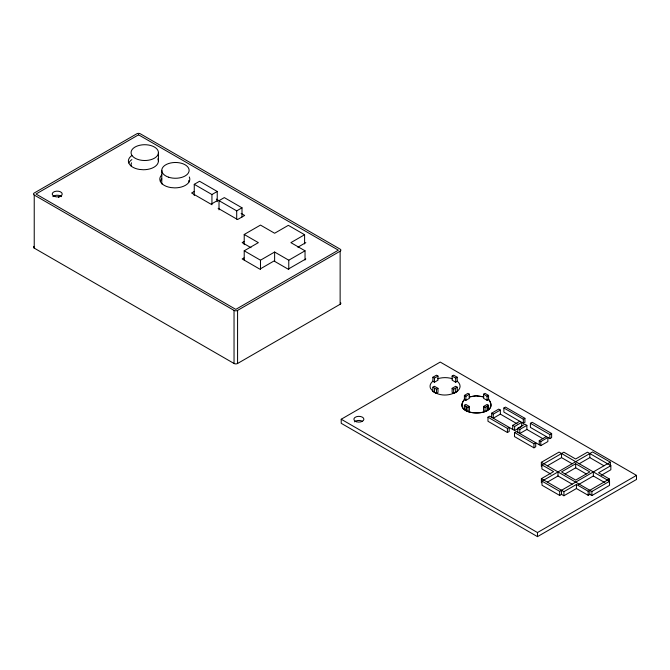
<?xml version="1.0" encoding="UTF-8"?>
<svg xmlns="http://www.w3.org/2000/svg" width="670" height="670" viewBox="0 0 670 670"><rect width="100%" height="100%" fill="white"/><g stroke="black" fill="none" stroke-linecap="round" stroke-linejoin="round"><path stroke-width="1" d="M464.402 399.496L465.868 400.35L469.402 398.307L469.402 394.22L467.928 393.365L464.402 395.417L464.402 399.496C450.6 417.268 502.207 417.427 488.572 399.496L487.09 400.35L483.547 398.307L483.547 394.22L485.013 393.374L488.572 395.409L488.572 399.496M485.03 407.327L488.547 405.3L487.09 404.429L483.547 406.472L483.547 410.559L485.03 411.413L485.03 407.327L483.547 406.472M457.434 381.188L455.667 382.21L452.133 380.166L452.133 376.079L453.665 375.2L457.2 377.235L457.2 381.322L458.054 381.959A15 8.66 0 0 1 458.054 390.627C450.449 396.749 436.597 396.883 430.567 388.533A15 8.66 0 0 1 432.066 381.959L432.912 381.322L432.912 377.235L436.446 375.2L437.987 376.079L437.987 380.166L434.453 382.21L432.678 381.188M452.133 388.332L453.665 389.22L457.2 387.176L455.667 386.288L452.133 388.332L452.133 392.419L453.9 393.441L457.434 391.397L457.2 387.176M464.745 399.153C449.269 416.757 501.864 418.172 488.983 399.73M541.352 466.387L541.352 462.3L559.073 452.074L609.541 481.278L609.541 485.365L591.878 495.557L589.818 494.368L588.185 495.314L576.434 488.531L563.922 495.75L561.527 494.368L559.684 495.44L542.013 485.239L542.013 481.152L592.582 451.94L610.353 462.2L610.353 466.286M58.441 197.399L60.241 196.36M194.258 195.548L194.258 184.325L199.56 181.26L217.239 191.469L217.239 201.678M194.258 191.469L191.603 193.002L211.05 204.233L218.127 200.146L216.36 199.124M194.258 184.325L211.938 194.535L217.239 191.469M219.015 209.852L219.015 200.657L224.324 197.6L242.004 207.809L242.004 216.996M219.015 200.657L236.703 210.866L242.004 207.809M244.215 244.684L244.215 234.475L260.479 225.087L274.625 233.252L288.334 225.338L304.599 234.726L304.599 243.914M243.939 241.594L242.172 242.615L251.016 247.716M244.215 259.993L244.215 250.806L258.36 242.641L244.215 234.475M243.939 257.925L242.172 258.947L259.851 269.156L273.997 260.99L288.142 269.156L305.83 258.947M244.215 250.806L260.479 260.203L274.625 252.037L288.77 260.203L305.034 250.806L305.034 259.993M304.599 234.726L290.889 242.641L305.034 250.806M297.874 247.205L305.83 242.615M34.229 195.045L234.039 310.403A2.504 1.441 0 0 0 237.574 310.403L340.134 251.191A2.504 1.441 0 0 0 340.134 249.148L140.323 133.791A2.504 1.441 0 0 0 136.789 133.791L34.229 193.002A2.504 1.441 0 0 0 34.229 195.045L34.229 248.126L234.039 363.483A2.504 1.441 0 0 0 237.574 363.483L340.134 304.272A2.504 1.441 0 0 0 340.779 302.882M341.214 419.236L440.232 362.068L636.5 475.382L636.5 479.469L537.482 536.636L341.214 423.314L341.214 419.236L537.482 532.549L636.5 475.382M432.912 377.235L434.453 378.123L437.987 376.079M432.912 387.176L434.453 386.288L437.987 388.332L437.987 392.419L436.22 393.441L432.678 391.397L432.912 387.176L436.446 389.22L437.987 388.332M452.133 376.079L455.667 378.123L457.2 377.235M464.402 395.417L465.868 396.263L469.402 394.22M464.385 409.37L464.385 405.283L465.868 404.429L469.402 406.472L469.402 410.559L467.936 411.405L467.936 407.318L469.402 406.472M483.547 394.22L487.09 396.263L488.572 395.409M465.868 410.559L465.985 406.405L464.385 405.283M491.654 417.276L491.654 413.197L498.731 409.11L500.348 410.048L500.348 414.127L517.148 423.825M487.969 417.192L507.425 428.423L509.192 427.401L509.192 431.488L507.425 432.502L487.969 421.279L487.969 417.192L489.736 416.171L514.627 430.542L521.695 426.455L521.695 422.376L514.627 426.455L512.726 425.358L512.726 429.445M491.654 413.197L493.279 414.127L500.348 410.048M503.882 408.005L505.465 407.092L524.912 418.323L524.912 422.41L523.337 423.314L503.882 412.092L503.882 408.005L523.337 419.236L524.912 418.323M500.348 414.127L493.279 418.214L493.279 414.127M512.726 425.358L519.803 421.279M517.784 432.359L517.784 428.281L524.853 424.194L526.871 425.358L526.871 429.445L542.784 438.632M514.493 432.502L533.948 443.733L535.715 442.711L535.715 446.798L533.948 447.82L514.493 436.589L514.493 432.502L516.26 431.488L540.791 445.651L547.867 441.564L547.867 437.477L540.791 441.564L539.25 440.676L539.25 444.754M517.784 428.281L519.803 429.445L526.871 425.358M530.406 423.314L532.173 422.293L551.628 433.524L551.628 437.611L549.861 438.632L530.406 427.401L530.406 423.314L549.861 434.545L551.628 433.524M526.871 429.445L519.803 433.524L519.803 429.445M539.25 440.676L546.318 436.589M550.899 474.134L541.913 468.941L541.913 464.863L563.847 452.2L575.639 459.009L587.473 452.175L610.847 465.675L610.847 469.754L601.199 475.331M547.382 465.784L561.527 457.618L572.138 463.741M541.377 482.752L541.377 478.665L553.596 471.613L541.913 464.863M575.672 463.741L561.527 471.915L575.672 480.08L589.818 471.915L575.672 463.741L575.672 467.828L565.061 473.95M547.382 482.115L557.993 475.993L572.138 484.159M579.207 463.741L589.818 457.618L603.963 465.784M542.013 481.152L559.684 491.353L607.497 463.741M607.59 463.799L610.353 462.2M541.377 478.665L563.922 491.671L576.434 484.452L588.185 491.236L609.365 479L609.365 483.087M610.847 465.675L598.57 472.76L609.365 479M578.327 484.67L593.352 475.993L604.851 482.626M541.352 462.3L591.878 491.479L609.541 481.278M469.218 396.967L475.683 395.828L483.238 396.749M468.975 396.933L476.479 395.769L483.983 396.933M465.985 406.405L467.936 407.318M241.108 213.42L244.651 215.455L237.574 219.542L218.127 208.311M487.09 410.559L486.973 406.405M575.672 467.828L586.284 473.95M593.352 471.915L593.352 475.993M591.878 491.479L591.878 495.557M589.818 453.531L589.818 457.618M589.818 490.289L589.818 494.368M588.185 491.236L588.185 495.314M576.434 484.452L576.434 488.531M563.922 491.671L563.922 495.75M561.527 453.531L561.527 457.618M561.527 490.289L561.527 494.368M559.684 491.353L559.684 495.44M557.993 471.915L557.993 475.993M549.861 434.545L549.861 438.632M540.791 441.564L540.791 445.651M537.482 532.549L537.482 536.636M533.948 443.733L533.948 447.82M523.337 419.236L523.337 423.314M514.627 426.455L514.627 430.542M507.425 428.423L507.425 432.502M488.547 405.3L488.547 409.387M487.576 406.104L487.576 410.191M487.09 396.263L487.09 400.35M466.504 406.757L466.504 410.844M465.868 396.263L465.868 400.35M455.667 378.123L455.667 382.21M455.667 388.332L455.667 392.419M453.665 389.22L453.665 393.307M436.446 389.22L436.446 393.307M434.453 378.123L434.453 382.21M434.453 388.332L434.453 392.419M340.134 251.191L340.134 304.272M288.77 260.203L288.77 269.39M274.625 252.037L274.625 261.225M260.479 260.203L260.479 269.39M237.574 310.403L237.574 363.483M236.703 210.866L236.703 219.04M234.039 310.403L234.039 363.483M211.938 194.535L211.938 204.744M161.78 170.373L161.78 182.625A13.668 7.889 0 0 0 161.989 183.999M158.43 152.618A13.668 7.889 0 0 1 137.919 159.452A13.668 7.889 0 0 1 137.919 145.775A13.668 7.889 0 0 1 158.43 152.618L158.43 160.783M354.564 421.874A5 2.889 0 0 1 362.428 421.279M437.56 378.793A15 8.66 0 0 1 452.56 378.793M188.655 180.582A13.668 7.889 0 0 1 189.066 181.939M34.229 248.126A2.504 1.441 0 0 1 33.835 246.384M131.295 166.235A13.668 7.889 0 0 1 131.546 162.818M160.314 181.059A15 8.66 0 0 1 161.813 178.974M128.891 162.919A15 8.66 0 0 1 131.889 159.594M52.888 196.662A5 2.889 0 0 1 61.548 196.662M157.877 158.84A15 8.66 0 0 1 143.388 169.745L139.502 169.443A15 8.66 0 0 1 130.39 165.406L128.891 163.321A15 8.66 0 0 1 131.889 155.507M189.3 176.972A15 8.66 0 0 1 174.803 187.876L170.917 187.583A15 8.66 0 0 1 160.314 181.461L159.803 179.217A15 8.66 0 0 1 161.813 174.887M138.556 134.812L36.004 194.024L235.806 309.381L338.367 250.17L138.556 134.812M356.39 421.732A5 2.889 0 0 0 363.894 419.236A5 2.889 0 0 0 356.39 416.732A5 2.889 0 0 0 356.39 421.732M168.614 177.207A13.668 7.889 0 0 0 189.124 170.373A13.668 7.889 0 0 0 168.614 163.539A13.668 7.889 0 0 0 168.614 177.207M54.722 196.519A5 2.889 0 0 0 62.218 194.024A5 2.889 0 0 0 54.722 191.52A5 2.889 0 0 0 54.722 196.519"/></g></svg>
